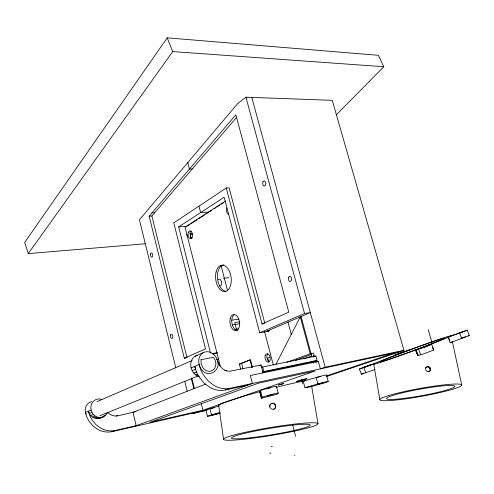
<?xml version="1.0" encoding="UTF-8"?>
<svg xmlns="http://www.w3.org/2000/svg" width="494" height="494" viewBox="0 0 494 494"><rect width="100%" height="100%" fill="white"/><g stroke="black" fill="none" stroke-linecap="round" stroke-linejoin="round"><path stroke-width="0.74" d="M191.9 238.404A3.878 2.186 84.9 0 1 191.339 238.083L190.863 237.552L190.029 232.915A3.878 2.186 84.9 0 1 191.166 230.957M205.609 384.128L133.01 412.292L136.171 425.692L115.454 430.422A23.798 21.501 71.3 0 1 101.208 428.421L96.194 424.859L92.15 420.03A23.798 21.501 71.3 0 1 88.525 411.181C90.192 420.715 104.253 420.499 107.426 412.299M275.998 364.14L300.272 316.87L301.785 316.623M469.3 335.556L450.182 342.706L448.126 337.322L451.053 335.858L467.238 330.19L469.3 335.556L468.108 335.871M336.198 115.003L383.776 66.727L378.324 55.303L167.231 37.853L24.7 242.387L28.282 253.613L145.131 243.783M28.282 253.613L172.709 51.58L167.231 37.853M259.634 391.835L260.542 390.581A8.318 0.469 -15 0 1 269.545 387.753A8.318 0.469 -15 0 1 276.492 386.444L278.252 393.15L277.276 394.107L261.524 398.269L262.289 397.312A8.33 0.408 -15 0 1 271.292 394.533A8.33 0.408 -15 0 1 278.252 393.15M467.238 330.19L446.965 337.742M185.67 358.008L184.311 358.255L149.145 216.181L235.842 114.799L288.768 312.159L262.018 323.965L226.277 188.004L229.148 187.887L264.87 323.496M149.145 216.181L151.874 216.008L236.762 117.189M428.144 345.244L431.676 344.367L433.8 349.943L424.093 353.747L417.665 355.495L415.578 349.98A40.953 1.081 -20.2 0 1 373.921 364.004M431.676 344.367L421.962 348.134L415.059 350.11M326.843 376.372L403.956 350.326L332.258 100.331L245.919 97.182L237.7 103.549L139.419 219.811L175.833 368.061M101.221 417.646L102.412 416.738M226.277 188.004L173.777 222.856L205.504 348.906L184.311 358.255M210.53 353.124L178.674 226.9L224.165 197.23L259.69 332.795L268.18 331.344L269.576 330.745L266.754 331.227L310.318 312.572L304.526 313.499L259.69 332.795M225.659 200.959L185.04 227.172L220.41 366.671M187.597 225.894L190.122 224.264M191.382 223.449L197.063 219.787M198.959 218.564L204.639 214.902M205.899 214.093L208.425 212.463M209.697 211.642L211.611 210.407M214.174 208.758L215.452 207.931M216.73 207.109L219.929 205.047M221.207 204.22L223.763 202.571M396.935 354.612A41.681 1.099 -20.2 0 0 378.373 361.941L359.422 369.037L361.349 374.217L362.238 373.779M210.839 408.791L211.654 408.482M452.609 341.508L451.775 341.953M451.22 342.225L450.182 342.706M195.254 356.168L203.281 352.66M370.055 365.072L363.541 367.517L370.055 365.072A2.828 2.618 71.9 0 0 368.962 365.893M97.083 401.622L192.234 360.472M212.933 354.284L217.088 353.006M377.521 362.306L377.959 362.121M101.813 399.436A9.417 8.577 71.1 0 0 90.816 407.655L91.094 410.1L85.481 412.465L86.117 414.194M199.385 376.638C195.192 375.724 192.228 371.902 191.104 367.925L199.138 364.541L198.718 361.645A11.263 9.318 68.3 0 1 204.349 352.173A11.263 9.318 68.3 0 1 214.878 355.692C226.227 369.889 204.596 382.813 199.138 364.541A28.535 23.329 68.5 0 0 203.553 375.156L208.258 381.035L213.976 385.444A28.535 23.329 68.5 0 0 229.815 388.321L399.053 351.981M89.383 413.497L91.952 412.422C94.027 416.652 99.553 418.998 103.826 416.603M192.141 370.661L195.772 369.148L194.729 366.394A28.343 23.274 68.6 0 0 199.113 376.947L203.794 382.782L209.487 387.154A28.343 23.274 68.6 0 0 225.27 389.994L247.772 385.147M90.754 415.516L93.329 414.46M193.734 373.081L196.773 371.834M92.551 417.115L95.132 416.065M195.785 375.02L197.606 374.273M99.979 415.689L198.236 375.903M94.644 418.177L97.232 417.134M105.685 413.916L106.994 413.392M96.892 418.634L99.485 417.591M103.666 416.016L105.623 415.232M99.047 418.455L101.739 417.405M240.695 369.191L239.374 364.053L250.47 359.638L252.397 367.091M404.506 351.777L405.111 351.537M116.232 416.158L135.967 411.65M394.021 355.933L399.368 353.877A34.691 0.914 -20.2 0 1 403.697 352.247L405.179 351.691A34.413 0.908 -20.2 0 1 444.199 338.47A34.413 0.908 -20.2 0 1 394.99 357.187A34.413 0.908 -20.2 0 1 393.953 355.958M259.115 365.77L261.085 365.01L263.129 372.859M261.209 367.308L315.876 356.013L317.055 360.361L313.116 361.793L262.24 372.309M409.254 349.993L394.91 355.025L409.254 349.993A40.934 1.081 -20.2 0 1 437.894 339.761M397.411 354.426L400.591 353.241M286.687 362.343L311.578 353.259M262.561 371.815L317.055 360.361M311.121 353.865L313.462 352.988L314.431 356.557M394.373 355.791L394.725 355.661M295.77 360.262L311.479 354.402M303.952 358.879L311.189 356.193M313.128 357.026L315.876 356.013M91.711 401.566A9.324 8.534 71.4 0 0 85.209 410.045L85.481 412.465A23.669 21.44 71.4 0 0 89.081 421.265L93.107 426.069L98.102 429.607A23.669 21.44 71.4 0 0 112.299 431.589L115.454 430.422M225.27 389.994L229.815 388.321M132.954 426.859L252.378 383.48L250.322 375.514L318.21 361.435M316.512 377.706L317.358 377.416M359.422 369.037L374.119 363.893M461.019 338.334L463.181 337.563M361.349 374.217L374.983 369.518M463.903 337.309L465.515 336.735M196.044 412.422L192.697 413.595L206.239 410.489M403.956 350.326L325.176 367.196L320.371 368.876L318.346 361.41L315.975 362.263L315.394 360.126M202.929 410.23L315.172 370.951L258.251 383.227L149.633 422.395L202.929 410.23L201.286 403.629M403.024 352.315L403.258 352.228M326.386 375.965L394.113 353.043M266.402 388.982L266.89 388.821M251.582 367.308L252.199 367.116M206.72 410.069A7.651 0.389 -14.8 0 1 209.938 408.674L219.095 405.982M301.914 381.603L316.16 377.441A7.941 0.432 -15.2 0 1 323.755 375.465A7.941 0.432 -15.2 0 1 326.38 375.174M220.336 413.126L218.157 413.756A7.663 0.34 -14.9 0 1 209.351 416.016L208.252 416.232A7.663 0.34 -14.9 0 1 211.494 414.898L220.176 412.367M304.94 387.673L317.908 383.918A7.953 0.377 -15.2 0 1 327.781 381.479A7.953 0.377 -15.2 0 1 323.2 383.214L311.127 386.728L304.94 387.673L303.217 381.226L302.612 381.331A48.054 2.532 -15 0 0 276.282 387.315M317.951 377.243L319.272 376.879M212.185 408.322L213.439 407.976M268.168 388.445L268.872 388.259M259.77 391.649L261.487 398.275L259.77 391.649A47.27 2.495 -15 0 0 219.188 405.451M214.075 407.816L214.655 407.68M319.908 376.712L320.927 376.49M269.545 388.093L270.65 387.846M294.43 455.32L294.912 455.209M112.299 431.589L208.085 409.668M261.085 365.01L231.371 370.957A12.887 10.485 68.4 0 1 223.09 369.092L221.849 368.092A12.887 10.485 68.4 0 1 217.533 361.058M239.374 364.053L241.597 363.621M269.489 357.594L267.618 357.959L268.687 362.04M216.31 359.527L218.564 359.101M211.148 408.785L211.469 408.723M212.222 353.599L217.477 352.642M303.217 381.226L305.033 380.911M433.442 350.011L433.8 349.943M234.909 329.418L238.67 328.8M262.018 323.965L263.444 323.731M232.205 324.984L239.72 323.78M239.88 321.767L234.743 322.582L236.756 330.393M231.754 320.192L238.516 319.136M271.008 446.428L272.367 446.218M223.325 278.357L228.889 277.69M190.863 237.552L192.339 237.429M192.092 234.613L190.252 234.761L191.184 238.429M189.912 233.816L192.135 233.643M178.674 226.9L186.967 226.295M209.055 212.056L200.632 212.574L198.977 206.128M151.948 212.902L154.684 212.735M192.271 168.979L189.449 169.053L187.788 162.594M172.709 51.58L383.776 66.727M270.94 453.319L269.656 452.813M428.811 366.925L430.132 368.561M459.655 333.172L461.729 338.575M449.027 338.495L449.799 340.514M417.696 355.482L415.608 349.974L428.946 344.966A41.638 1.099 -20.2 0 0 447.762 337.482M432.386 347.226L433.176 349.314M418.585 349.246L420.703 354.834M416.158 349.845L418.251 355.371M363.899 367.567L365.844 372.779M91.094 410.1L91.952 412.422M428.187 329.541L432.083 342.867M251.786 97.392L325.176 367.196M326.478 375.032L328.226 381.461M245.919 97.182L304.526 313.499M313.523 355.328L313.918 356.804M301.062 316.642L311.887 356.711M313.233 361.694L313.616 363.115M300.272 316.87L310.176 353.537M316.16 377.441L317.908 383.918M186.886 234.459L187.417 236.546M287.953 322.02L291.33 334.654M301.606 379.318L302.797 383.789M292.67 425.068L295.616 436.251M264.531 331.573L273.33 365.035M262.647 366.758L263.845 371.334M260.542 390.581L262.289 397.312M259.918 391.446L261.641 398.09M251.989 367.388L250.075 359.984L241.585 363.362L242.906 368.481M221.071 265.562L227.629 290.954M209.938 408.674L211.494 414.898M205.905 410.082L207.443 416.269M151.874 216.008L187.028 357.761M191.783 377.922L194.327 388.173M191.264 378.287L193.858 388.747M184.75 381.393L187.152 391.125M452.393 341.718L461.717 385.011A41.595 4.014 -10.2 0 1 400.591 399.523A41.595 4.014 -10.2 0 1 400.041 392.557A41.595 4.014 -10.2 0 1 461.717 385.011M373.736 364.183L379.849 399.665M311.597 385.919L317.969 423.722A47.838 3.983 -9.4 0 1 247.63 438.833A47.838 3.983 -9.4 0 1 246.716 431.984A47.838 3.983 -9.4 0 1 317.969 423.722M218.663 405.21L223.578 439.308M191.104 367.925L190.696 365.066A11.127 9.275 68.4 0 1 197.532 355.34M438.036 339.718A40.934 1.081 -20.2 0 1 451.189 335.784M425.439 367.95A2.612 2.464 53 0 1 429.428 367.9A2.612 2.464 53 0 1 428.669 371.84M363.59 373.26A2.828 2.773 58.3 0 1 362.948 373.6M363.751 373.18A2.822 2.556 65.3 0 1 363.158 373.495M366.974 366.245A2.816 1.13 70.2 0 1 367.209 366.035M117.492 415.664A10.757 9.682 71.1 0 1 110.038 414.33L108.946 413.515A10.757 9.682 71.1 0 1 107.958 412.558M269.576 407.019A3.007 2.976 62.3 0 1 271.805 403.654A3.007 2.976 62.3 0 1 275.343 405.623A3.007 2.976 62.3 0 1 273.744 409.328M269.891 361.769A4.224 2.587 79.3 0 1 267.063 358.539A4.224 2.587 79.3 0 1 267.828 353.914M224.745 370.481A3.989 2.291 79.3 0 1 226.561 371.006M237.379 330.344A8.12 4.804 81.2 0 1 231.927 323.311A8.12 4.804 81.2 0 1 234.588 314.511M225.789 291.256A13.227 7.774 83.1 0 1 217.446 277.98A13.227 7.774 83.1 0 1 223.899 264.969M228.691 214.507A4.125 2.451 86 0 1 226.937 207.82M218.36 279.728A3.39 1.976 83 0 1 221.559 282.055A3.39 1.976 83 0 1 219.441 285.878M283.692 383.585L278.573 384.993L283.692 383.585M272.935 394.496L267.631 395.953L272.935 394.496M201.039 359.669L201.169 364.127L203.25 368.203A8.799 7.28 68.3 0 0 208.672 371.266L210.605 371.167A8.799 7.28 68.3 0 0 214.711 359.101L213.556 357.347L201.039 359.669M318.056 384.227L323.125 382.862L318.056 384.227M462.921 331.777L458.605 333.364L462.921 331.777M430.255 370.642L429.829 371.118A2.618 2.458 53.6 0 1 428.008 371.649L427.353 371.488A2.624 2.495 49.4 0 1 426.476 367.085L427.032 366.739A2.618 2.458 53.6 0 1 428.953 366.721L429.533 367.054A2.618 2.421 57.1 0 1 430.255 370.642M274.8 408.47L274.689 408.587A3.02 2.983 61.9 0 1 272.497 409.223L271.737 409.038A3.013 3.001 67 0 1 270.922 403.876L271.589 403.468A3.02 2.983 61.9 0 1 273.874 403.431L274.559 403.814A3.02 2.952 62.7 0 1 275.226 408.025L274.8 408.47M427.199 346.022L422.734 347.665L427.199 346.022M403.085 352.018L398.775 353.611L403.085 352.018M212.5 414.911L217.311 413.676L212.5 414.911M404.08 398.38A34.741 3.353 -10.2 0 0 454.925 386.259A34.741 3.353 -10.2 0 0 403.203 392.637A34.741 3.353 -10.2 0 0 404.08 398.38M288.453 277.671A2.544 1.63 82.8 0 0 290.219 281.407A2.544 1.63 82.8 0 0 291.275 277.542A2.544 1.63 82.8 0 0 288.453 277.671M262.962 181.903A2.519 1.568 87.4 0 0 264.055 185.966A2.519 1.568 87.4 0 0 265.661 182.576A2.519 1.568 87.4 0 0 262.962 181.903M150.522 254.046A2.112 1.118 84.2 0 0 151.8 257.115A2.112 1.118 84.2 0 0 152.455 253.867A2.112 1.118 84.2 0 0 150.522 254.046M170.498 335.21A2.143 1.155 81.3 0 0 171.819 338.433A2.143 1.155 81.3 0 0 172.517 335.272A2.143 1.155 81.3 0 0 170.498 335.21M298.413 381.245A5.545 0.309 -15.1 0 0 307.095 378.713A5.545 0.309 -15.1 0 0 299.92 380.294A5.545 0.309 -15.1 0 0 298.413 381.245M250.106 437.832A39.958 3.328 -9.4 0 0 310.226 425.198A39.958 3.328 -9.4 0 0 252.131 431.663A39.958 3.328 -9.4 0 0 250.106 437.832M265.154 355.736A4.23 2.581 79.3 0 0 268.02 362.139A4.23 2.581 79.3 0 0 269.705 355.995A4.23 2.581 79.3 0 0 265.154 355.736M230.198 318.476A8.132 4.798 81.2 0 0 235.527 330.653A8.132 4.798 81.2 0 0 238.59 318.618A8.132 4.798 81.2 0 0 230.198 318.476M216.069 272.003A13.245 7.762 83.1 0 0 224.616 291.522A13.245 7.762 83.1 0 0 229.543 271.502A13.245 7.762 83.1 0 0 216.069 272.003M188.461 232.205A3.884 2.186 84.9 0 0 190.067 238.559A3.884 2.186 84.9 0 0 192.259 233.514A3.884 2.186 84.9 0 0 188.461 232.205"/></g></svg>
